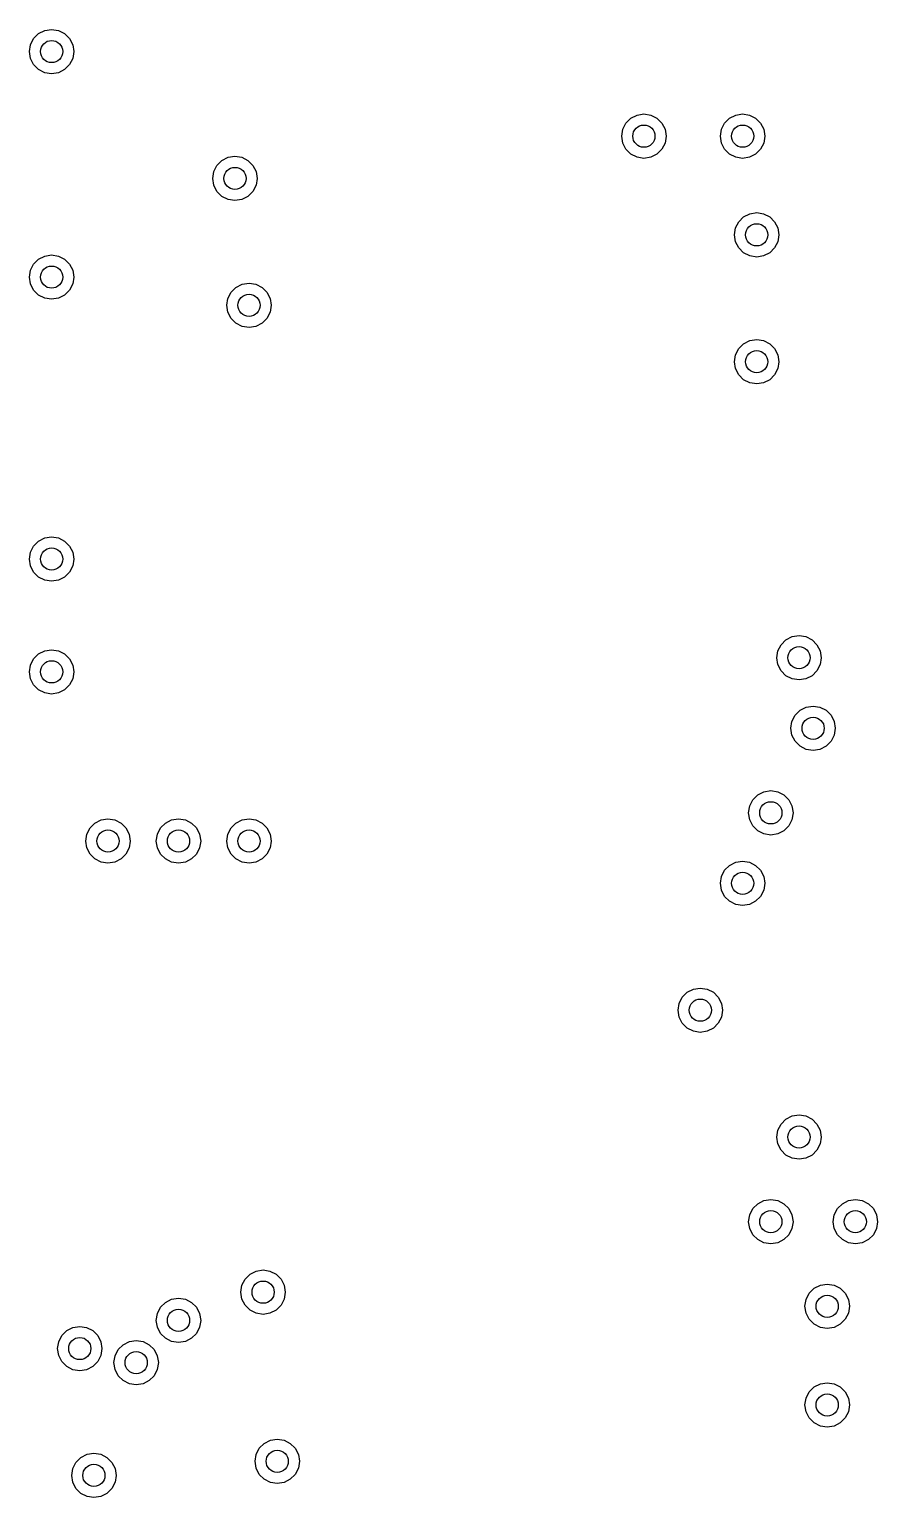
# Model space of a CAD drawing. Extents: x -3.4 to 1.4, y 0.1 to 11.
# Drawn here: x 0.684 to 1.286, y 2.515 to 3.557 of the extents above; entities that cross this region are included whole.
import ezdxf

# ---------------------------------------------------------------- set-up
doc = ezdxf.new("R2010")
doc.units = 0
doc.header["$MEASUREMENT"] = 0
doc.layers.add('BLACK', color=7, linetype='CONTINUOUS')

msp = doc.modelspace()

# ---------------------------------------------------------------- linework, layer by layer
at = {"layer": 'BLACK', "linetype": 'CONTINUOUS'}
for p, q in [((0.68726, 3.55016), (0.690744, 3.55365)), ((0.690744, 3.55365), (0.695134, 3.55588)), ((0.695134, 3.55588), (0.7, 3.55665)), ((0.7, 3.55665), (0.704866, 3.55588)), ((0.704866, 3.55588), (0.709256, 3.55365)), ((0.709256, 3.55365), (0.71274, 3.55016)), ((0.684252, 3.54091), (0.685023, 3.54577)), ((0.685023, 3.54577), (0.68726, 3.55016)), ((0.71274, 3.55016), (0.714977, 3.54577)), ((0.714977, 3.54577), (0.715748, 3.54091)), ((0.685023, 3.53604), (0.684252, 3.54091)), ((0.68726, 3.53165), (0.685023, 3.53604)), ((0.690744, 3.52817), (0.68726, 3.53165)), ((0.71274, 3.53165), (0.709256, 3.52817)), ((0.714977, 3.53604), (0.71274, 3.53165)), ((0.715748, 3.54091), (0.714977, 3.53604)), ((0.695134, 3.52593), (0.690744, 3.52817)), ((0.7, 3.52516), (0.695134, 3.52593)), ((0.704866, 3.52593), (0.7, 3.52516)), ((0.709256, 3.52817), (0.704866, 3.52593)), ((1.10502, 3.48577), (1.10726, 3.49016)), ((1.10726, 3.49016), (1.11074, 3.49365)), ((1.11074, 3.49365), (1.11513, 3.49588)), ((1.11513, 3.49588), (1.12, 3.49665)), ((1.12, 3.49665), (1.12487, 3.49588)), ((1.12487, 3.49588), (1.12926, 3.49365)), ((1.12926, 3.49365), (1.13274, 3.49016)), ((1.13274, 3.49016), (1.13498, 3.48577)), ((1.17502, 3.48577), (1.17726, 3.49016)), ((1.17726, 3.49016), (1.18074, 3.49365)), ((1.18074, 3.49365), (1.18513, 3.49588)), ((1.18513, 3.49588), (1.19, 3.49665)), ((1.19, 3.49665), (1.19487, 3.49588)), ((1.19487, 3.49588), (1.19926, 3.49365)), ((1.19926, 3.49365), (1.20274, 3.49016)), ((1.20274, 3.49016), (1.20498, 3.48577)), ((1.10425, 3.48091), (1.10502, 3.48577)), ((1.10502, 3.47604), (1.10425, 3.48091)), ((1.13498, 3.48577), (1.13575, 3.48091)), ((1.13575, 3.48091), (1.13498, 3.47604)), ((1.17425, 3.48091), (1.17502, 3.48577)), ((1.17502, 3.47604), (1.17425, 3.48091)), ((1.20498, 3.48577), (1.20575, 3.48091)), ((1.20575, 3.48091), (1.20498, 3.47604)), ((1.10726, 3.47165), (1.10502, 3.47604)), ((1.11074, 3.46817), (1.10726, 3.47165)), ((1.11513, 3.46593), (1.11074, 3.46817)), ((1.12926, 3.46817), (1.12487, 3.46593)), ((1.13274, 3.47165), (1.12926, 3.46817)), ((1.13498, 3.47604), (1.13274, 3.47165)), ((1.17726, 3.47165), (1.17502, 3.47604)), ((1.18074, 3.46817), (1.17726, 3.47165)), ((1.18513, 3.46593), (1.18074, 3.46817)), ((1.19926, 3.46817), (1.19487, 3.46593)), ((1.20274, 3.47165), (1.19926, 3.46817)), ((1.20498, 3.47604), (1.20274, 3.47165)), ((0.815023, 3.45577), (0.81726, 3.46016)), ((0.81726, 3.46016), (0.820744, 3.46365)), ((0.820744, 3.46365), (0.825134, 3.46588)), ((0.825134, 3.46588), (0.83, 3.46665)), ((0.83, 3.46665), (0.834866, 3.46588)), ((0.834866, 3.46588), (0.839256, 3.46365)), ((0.839256, 3.46365), (0.84274, 3.46016)), ((0.84274, 3.46016), (0.844977, 3.45577)), ((1.12, 3.46516), (1.11513, 3.46593)), ((1.12487, 3.46593), (1.12, 3.46516)), ((1.19, 3.46516), (1.18513, 3.46593)), ((1.19487, 3.46593), (1.19, 3.46516)), ((0.814252, 3.45091), (0.815023, 3.45577)), ((0.815023, 3.44604), (0.814252, 3.45091)), ((0.844977, 3.45577), (0.845748, 3.45091)), ((0.845748, 3.45091), (0.844977, 3.44604)), ((0.81726, 3.44165), (0.815023, 3.44604)), ((0.820744, 3.43817), (0.81726, 3.44165)), ((0.825134, 3.43593), (0.820744, 3.43817)), ((0.839256, 3.43817), (0.834866, 3.43593)), ((0.84274, 3.44165), (0.839256, 3.43817)), ((0.844977, 3.44604), (0.84274, 3.44165)), ((0.83, 3.43516), (0.825134, 3.43593)), ((0.834866, 3.43593), (0.83, 3.43516)), ((1.19513, 3.42588), (1.2, 3.42665)), ((1.2, 3.42665), (1.20487, 3.42588)), ((1.18502, 3.41577), (1.18726, 3.42016)), ((1.18726, 3.42016), (1.19074, 3.42365)), ((1.19074, 3.42365), (1.19513, 3.42588)), ((1.20487, 3.42588), (1.20926, 3.42365)), ((1.20926, 3.42365), (1.21274, 3.42016)), ((1.21274, 3.42016), (1.21498, 3.41577)), ((1.18425, 3.41091), (1.18502, 3.41577)), ((1.18502, 3.40604), (1.18425, 3.41091)), ((1.18726, 3.40165), (1.18502, 3.40604)), ((1.21498, 3.40604), (1.21274, 3.40165)), ((1.21498, 3.41577), (1.21575, 3.41091)), ((1.21575, 3.41091), (1.21498, 3.40604)), ((0.690744, 3.39365), (0.695134, 3.39588)), ((0.695134, 3.39588), (0.7, 3.39665)), ((0.7, 3.39665), (0.704866, 3.39588)), ((0.704866, 3.39588), (0.709256, 3.39365)), ((1.19074, 3.39817), (1.18726, 3.40165)), ((1.19513, 3.39593), (1.19074, 3.39817)), ((1.2, 3.39516), (1.19513, 3.39593)), ((1.20487, 3.39593), (1.2, 3.39516)), ((1.20926, 3.39817), (1.20487, 3.39593)), ((1.21274, 3.40165), (1.20926, 3.39817)), ((0.684252, 3.38091), (0.685023, 3.38577)), ((0.685023, 3.38577), (0.68726, 3.39016)), ((0.68726, 3.39016), (0.690744, 3.39365)), ((0.709256, 3.39365), (0.71274, 3.39016)), ((0.71274, 3.39016), (0.714977, 3.38577)), ((0.714977, 3.38577), (0.715748, 3.38091)), ((0.685023, 3.37604), (0.684252, 3.38091)), ((0.68726, 3.37165), (0.685023, 3.37604)), ((0.714977, 3.37604), (0.71274, 3.37165)), ((0.715748, 3.38091), (0.714977, 3.37604)), ((0.830744, 3.37365), (0.835134, 3.37588)), ((0.835134, 3.37588), (0.84, 3.37665)), ((0.84, 3.37665), (0.844866, 3.37588)), ((0.844866, 3.37588), (0.849256, 3.37365)), ((0.690744, 3.36817), (0.68726, 3.37165)), ((0.695134, 3.36593), (0.690744, 3.36817)), ((0.7, 3.36516), (0.695134, 3.36593)), ((0.704866, 3.36593), (0.7, 3.36516)), ((0.709256, 3.36817), (0.704866, 3.36593)), ((0.71274, 3.37165), (0.709256, 3.36817)), ((0.824252, 3.36091), (0.825023, 3.36577)), ((0.825023, 3.36577), (0.82726, 3.37016)), ((0.82726, 3.37016), (0.830744, 3.37365)), ((0.849256, 3.37365), (0.85274, 3.37016)), ((0.85274, 3.37016), (0.854977, 3.36577)), ((0.854977, 3.36577), (0.855748, 3.36091)), ((0.825023, 3.35604), (0.824252, 3.36091)), ((0.82726, 3.35165), (0.825023, 3.35604)), ((0.854977, 3.35604), (0.85274, 3.35165)), ((0.855748, 3.36091), (0.854977, 3.35604)), ((0.830744, 3.34817), (0.82726, 3.35165)), ((0.835134, 3.34593), (0.830744, 3.34817)), ((0.84, 3.34516), (0.835134, 3.34593)), ((0.844866, 3.34593), (0.84, 3.34516)), ((0.849256, 3.34817), (0.844866, 3.34593)), ((0.85274, 3.35165), (0.849256, 3.34817)), ((1.18726, 3.33016), (1.19074, 3.33365)), ((1.19074, 3.33365), (1.19513, 3.33588)), ((1.19513, 3.33588), (1.2, 3.33665)), ((1.2, 3.33665), (1.20487, 3.33588)), ((1.20487, 3.33588), (1.20926, 3.33365)), ((1.20926, 3.33365), (1.21274, 3.33016)), ((1.18425, 3.32091), (1.18502, 3.32577)), ((1.18502, 3.32577), (1.18726, 3.33016)), ((1.21274, 3.33016), (1.21498, 3.32577)), ((1.21498, 3.32577), (1.21575, 3.32091)), ((1.18502, 3.31604), (1.18425, 3.32091)), ((1.18726, 3.31165), (1.18502, 3.31604)), ((1.21498, 3.31604), (1.21274, 3.31165)), ((1.21575, 3.32091), (1.21498, 3.31604)), ((1.19074, 3.30817), (1.18726, 3.31165)), ((1.19513, 3.30593), (1.19074, 3.30817)), ((1.2, 3.30516), (1.19513, 3.30593)), ((1.20487, 3.30593), (1.2, 3.30516)), ((1.20926, 3.30817), (1.20487, 3.30593)), ((1.21274, 3.31165), (1.20926, 3.30817)), ((0.685023, 3.18577), (0.68726, 3.19016)), ((0.68726, 3.19016), (0.690744, 3.19365)), ((0.690744, 3.19365), (0.695134, 3.19588)), ((0.695134, 3.19588), (0.7, 3.19665)), ((0.7, 3.19665), (0.704866, 3.19588)), ((0.704866, 3.19588), (0.709256, 3.19365)), ((0.709256, 3.19365), (0.71274, 3.19016)), ((0.71274, 3.19016), (0.714977, 3.18577)), ((0.684252, 3.18091), (0.685023, 3.18577)), ((0.685023, 3.17604), (0.684252, 3.18091)), ((0.714977, 3.18577), (0.715748, 3.18091)), ((0.715748, 3.18091), (0.714977, 3.17604)), ((0.68726, 3.17165), (0.685023, 3.17604)), ((0.690744, 3.16817), (0.68726, 3.17165)), ((0.695134, 3.16593), (0.690744, 3.16817)), ((0.709256, 3.16817), (0.704866, 3.16593)), ((0.71274, 3.17165), (0.709256, 3.16817)), ((0.714977, 3.17604), (0.71274, 3.17165)), ((0.7, 3.16516), (0.695134, 3.16593)), ((0.704866, 3.16593), (0.7, 3.16516)), ((1.22074, 3.12365), (1.22513, 3.12588)), ((1.22513, 3.12588), (1.23, 3.12665)), ((1.23, 3.12665), (1.23487, 3.12588)), ((1.23487, 3.12588), (1.23926, 3.12365)), ((0.690744, 3.11365), (0.695134, 3.11588)), ((0.695134, 3.11588), (0.7, 3.11665)), ((0.7, 3.11665), (0.704866, 3.11588)), ((0.704866, 3.11588), (0.709256, 3.11365)), ((1.21425, 3.11091), (1.21502, 3.11577)), ((1.21502, 3.11577), (1.21726, 3.12016)), ((1.21726, 3.12016), (1.22074, 3.12365)), ((1.23926, 3.12365), (1.24274, 3.12016)), ((1.24274, 3.12016), (1.24498, 3.11577)), ((1.24498, 3.11577), (1.24575, 3.11091)), ((0.684252, 3.10091), (0.685023, 3.10577)), ((0.685023, 3.10577), (0.68726, 3.11016)), ((0.68726, 3.11016), (0.690744, 3.11365)), ((0.709256, 3.11365), (0.71274, 3.11016)), ((0.71274, 3.11016), (0.714977, 3.10577)), ((0.714977, 3.10577), (0.715748, 3.10091)), ((1.21502, 3.10604), (1.21425, 3.11091)), ((1.21726, 3.10165), (1.21502, 3.10604)), ((1.24498, 3.10604), (1.24274, 3.10165)), ((1.24575, 3.11091), (1.24498, 3.10604)), ((0.685023, 3.09604), (0.684252, 3.10091)), ((0.68726, 3.09165), (0.685023, 3.09604)), ((0.714977, 3.09604), (0.71274, 3.09165)), ((0.715748, 3.10091), (0.714977, 3.09604)), ((1.22074, 3.09817), (1.21726, 3.10165)), ((1.22513, 3.09593), (1.22074, 3.09817)), ((1.23, 3.09516), (1.22513, 3.09593)), ((1.23487, 3.09593), (1.23, 3.09516)), ((1.23926, 3.09817), (1.23487, 3.09593)), ((1.24274, 3.10165), (1.23926, 3.09817)), ((0.690744, 3.08817), (0.68726, 3.09165)), ((0.695134, 3.08593), (0.690744, 3.08817)), ((0.7, 3.08516), (0.695134, 3.08593)), ((0.704866, 3.08593), (0.7, 3.08516)), ((0.709256, 3.08817), (0.704866, 3.08593)), ((0.71274, 3.09165), (0.709256, 3.08817)), ((1.22726, 3.07016), (1.23074, 3.07365)), ((1.23074, 3.07365), (1.23513, 3.07588)), ((1.23513, 3.07588), (1.24, 3.07665)), ((1.24, 3.07665), (1.24487, 3.07588)), ((1.24487, 3.07588), (1.24926, 3.07365)), ((1.24926, 3.07365), (1.25274, 3.07016)), ((1.22425, 3.06091), (1.22502, 3.06577)), ((1.22502, 3.06577), (1.22726, 3.07016)), ((1.25274, 3.07016), (1.25498, 3.06577)), ((1.25498, 3.06577), (1.25575, 3.06091)), ((1.22502, 3.05604), (1.22425, 3.06091)), ((1.22726, 3.05165), (1.22502, 3.05604)), ((1.23074, 3.04817), (1.22726, 3.05165)), ((1.25274, 3.05165), (1.24926, 3.04817)), ((1.25498, 3.05604), (1.25274, 3.05165)), ((1.25575, 3.06091), (1.25498, 3.05604)), ((1.23513, 3.04593), (1.23074, 3.04817)), ((1.24, 3.04516), (1.23513, 3.04593)), ((1.24487, 3.04593), (1.24, 3.04516)), ((1.24926, 3.04817), (1.24487, 3.04593)), ((1.19502, 3.00577), (1.19726, 3.01016)), ((1.19726, 3.01016), (1.20074, 3.01365)), ((1.20074, 3.01365), (1.20513, 3.01588)), ((1.20513, 3.01588), (1.21, 3.01665)), ((1.21, 3.01665), (1.21487, 3.01588)), ((1.21487, 3.01588), (1.21926, 3.01365)), ((1.21926, 3.01365), (1.22274, 3.01016)), ((1.22274, 3.01016), (1.22498, 3.00577)), ((1.19425, 3.00091), (1.19502, 3.00577)), ((1.19502, 2.99604), (1.19425, 3.00091)), ((1.22498, 3.00577), (1.22575, 3.00091)), ((1.22575, 3.00091), (1.22498, 2.99604)), ((0.725023, 2.98577), (0.72726, 2.99016)), ((0.72726, 2.99016), (0.730744, 2.99365)), ((0.730744, 2.99365), (0.735134, 2.99588)), ((0.735134, 2.99588), (0.74, 2.99665)), ((0.74, 2.99665), (0.744866, 2.99588)), ((0.744866, 2.99588), (0.749256, 2.99365)), ((0.749256, 2.99365), (0.75274, 2.99016)), ((0.75274, 2.99016), (0.754977, 2.98577)), ((0.775023, 2.98577), (0.77726, 2.99016)), ((0.77726, 2.99016), (0.780744, 2.99365)), ((0.780744, 2.99365), (0.785134, 2.99588)), ((0.785134, 2.99588), (0.79, 2.99665)), ((0.79, 2.99665), (0.794866, 2.99588)), ((0.794866, 2.99588), (0.799256, 2.99365)), ((0.799256, 2.99365), (0.80274, 2.99016)), ((0.80274, 2.99016), (0.804977, 2.98577)), ((0.825023, 2.98577), (0.82726, 2.99016)), ((0.82726, 2.99016), (0.830744, 2.99365)), ((0.830744, 2.99365), (0.835134, 2.99588)), ((0.835134, 2.99588), (0.84, 2.99665)), ((0.84, 2.99665), (0.844866, 2.99588)), ((0.844866, 2.99588), (0.849256, 2.99365)), ((0.849256, 2.99365), (0.85274, 2.99016)), ((0.85274, 2.99016), (0.854977, 2.98577)), ((1.19726, 2.99165), (1.19502, 2.99604)), ((1.20074, 2.98817), (1.19726, 2.99165)), ((1.22274, 2.99165), (1.21926, 2.98817)), ((1.22498, 2.99604), (1.22274, 2.99165)), ((0.724252, 2.98091), (0.725023, 2.98577)), ((0.725023, 2.97604), (0.724252, 2.98091)), ((0.754977, 2.98577), (0.755748, 2.98091)), ((0.755748, 2.98091), (0.754977, 2.97604)), ((0.774252, 2.98091), (0.775023, 2.98577)), ((0.775023, 2.97604), (0.774252, 2.98091)), ((0.804977, 2.98577), (0.805748, 2.98091)), ((0.805748, 2.98091), (0.804977, 2.97604)), ((0.824252, 2.98091), (0.825023, 2.98577)), ((0.825023, 2.97604), (0.824252, 2.98091)), ((0.854977, 2.98577), (0.855748, 2.98091)), ((0.855748, 2.98091), (0.854977, 2.97604)), ((1.20513, 2.98593), (1.20074, 2.98817)), ((1.21, 2.98516), (1.20513, 2.98593)), ((1.21487, 2.98593), (1.21, 2.98516)), ((1.21926, 2.98817), (1.21487, 2.98593)), ((0.72726, 2.97165), (0.725023, 2.97604)), ((0.730744, 2.96817), (0.72726, 2.97165)), ((0.75274, 2.97165), (0.749256, 2.96817)), ((0.754977, 2.97604), (0.75274, 2.97165)), ((0.77726, 2.97165), (0.775023, 2.97604)), ((0.780744, 2.96817), (0.77726, 2.97165)), ((0.80274, 2.97165), (0.799256, 2.96817)), ((0.804977, 2.97604), (0.80274, 2.97165)), ((0.82726, 2.97165), (0.825023, 2.97604)), ((0.830744, 2.96817), (0.82726, 2.97165)), ((0.85274, 2.97165), (0.849256, 2.96817)), ((0.854977, 2.97604), (0.85274, 2.97165)), ((0.735134, 2.96593), (0.730744, 2.96817)), ((0.74, 2.96516), (0.735134, 2.96593)), ((0.744866, 2.96593), (0.74, 2.96516)), ((0.749256, 2.96817), (0.744866, 2.96593)), ((0.785134, 2.96593), (0.780744, 2.96817)), ((0.79, 2.96516), (0.785134, 2.96593)), ((0.794866, 2.96593), (0.79, 2.96516)), ((0.799256, 2.96817), (0.794866, 2.96593)), ((0.835134, 2.96593), (0.830744, 2.96817)), ((0.84, 2.96516), (0.835134, 2.96593)), ((0.844866, 2.96593), (0.84, 2.96516)), ((0.849256, 2.96817), (0.844866, 2.96593)), ((1.17502, 2.95577), (1.17726, 2.96016)), ((1.17726, 2.96016), (1.18074, 2.96365)), ((1.18074, 2.96365), (1.18513, 2.96588)), ((1.18513, 2.96588), (1.19, 2.96665)), ((1.19, 2.96665), (1.19487, 2.96588)), ((1.19487, 2.96588), (1.19926, 2.96365)), ((1.19926, 2.96365), (1.20274, 2.96016)), ((1.20274, 2.96016), (1.20498, 2.95577)), ((1.17425, 2.95091), (1.17502, 2.95577)), ((1.17502, 2.94604), (1.17425, 2.95091)), ((1.20498, 2.95577), (1.20575, 2.95091)), ((1.20575, 2.95091), (1.20498, 2.94604)), ((1.17726, 2.94165), (1.17502, 2.94604)), ((1.18074, 2.93817), (1.17726, 2.94165)), ((1.18513, 2.93593), (1.18074, 2.93817)), ((1.19926, 2.93817), (1.19487, 2.93593)), ((1.20274, 2.94165), (1.19926, 2.93817)), ((1.20498, 2.94604), (1.20274, 2.94165)), ((1.19, 2.93516), (1.18513, 2.93593)), ((1.19487, 2.93593), (1.19, 2.93516)), ((1.15074, 2.87365), (1.15513, 2.87588)), ((1.15513, 2.87588), (1.16, 2.87665)), ((1.16, 2.87665), (1.16487, 2.87588)), ((1.16487, 2.87588), (1.16926, 2.87365)), ((1.14425, 2.86091), (1.14502, 2.86577)), ((1.14502, 2.86577), (1.14726, 2.87016)), ((1.14726, 2.87016), (1.15074, 2.87365)), ((1.16926, 2.87365), (1.17274, 2.87016)), ((1.17274, 2.87016), (1.17498, 2.86577)), ((1.17498, 2.86577), (1.17575, 2.86091)), ((1.14502, 2.85604), (1.14425, 2.86091)), ((1.14726, 2.85165), (1.14502, 2.85604)), ((1.17498, 2.85604), (1.17274, 2.85165)), ((1.17575, 2.86091), (1.17498, 2.85604)), ((1.15074, 2.84817), (1.14726, 2.85165)), ((1.15513, 2.84593), (1.15074, 2.84817)), ((1.16, 2.84516), (1.15513, 2.84593)), ((1.16487, 2.84593), (1.16, 2.84516)), ((1.16926, 2.84817), (1.16487, 2.84593)), ((1.17274, 2.85165), (1.16926, 2.84817)), ((1.21726, 2.78016), (1.22074, 2.78365)), ((1.22074, 2.78365), (1.22513, 2.78588)), ((1.22513, 2.78588), (1.23, 2.78665)), ((1.23, 2.78665), (1.23487, 2.78588)), ((1.23487, 2.78588), (1.23926, 2.78365)), ((1.23926, 2.78365), (1.24274, 2.78016)), ((1.21425, 2.77091), (1.21502, 2.77577)), ((1.21502, 2.76604), (1.21425, 2.77091)), ((1.21502, 2.77577), (1.21726, 2.78016)), ((1.24274, 2.78016), (1.24498, 2.77577)), ((1.24498, 2.77577), (1.24575, 2.77091)), ((1.24575, 2.77091), (1.24498, 2.76604)), ((1.21726, 2.76165), (1.21502, 2.76604)), ((1.22074, 2.75817), (1.21726, 2.76165)), ((1.24274, 2.76165), (1.23926, 2.75817)), ((1.24498, 2.76604), (1.24274, 2.76165)), ((1.22513, 2.75593), (1.22074, 2.75817)), ((1.23, 2.75516), (1.22513, 2.75593)), ((1.23487, 2.75593), (1.23, 2.75516)), ((1.23926, 2.75817), (1.23487, 2.75593)), ((1.19502, 2.71577), (1.19726, 2.72016)), ((1.19726, 2.72016), (1.20074, 2.72365)), ((1.20074, 2.72365), (1.20513, 2.72588)), ((1.20513, 2.72588), (1.21, 2.72665)), ((1.21, 2.72665), (1.21487, 2.72588)), ((1.21487, 2.72588), (1.21926, 2.72365)), ((1.21926, 2.72365), (1.22274, 2.72016)), ((1.22274, 2.72016), (1.22498, 2.71577)), ((1.25502, 2.71577), (1.25726, 2.72016)), ((1.25726, 2.72016), (1.26074, 2.72365)), ((1.26074, 2.72365), (1.26513, 2.72588)), ((1.26513, 2.72588), (1.27, 2.72665)), ((1.27, 2.72665), (1.27487, 2.72588)), ((1.27487, 2.72588), (1.27926, 2.72365)), ((1.27926, 2.72365), (1.28274, 2.72016)), ((1.28274, 2.72016), (1.28498, 2.71577)), ((1.19425, 2.71091), (1.19502, 2.71577)), ((1.19502, 2.70604), (1.19425, 2.71091)), ((1.22498, 2.71577), (1.22575, 2.71091)), ((1.22575, 2.71091), (1.22498, 2.70604)), ((1.25425, 2.71091), (1.25502, 2.71577)), ((1.25502, 2.70604), (1.25425, 2.71091)), ((1.28498, 2.71577), (1.28575, 2.71091)), ((1.28575, 2.71091), (1.28498, 2.70604)), ((1.19726, 2.70165), (1.19502, 2.70604)), ((1.20074, 2.69817), (1.19726, 2.70165)), ((1.20513, 2.69593), (1.20074, 2.69817)), ((1.21926, 2.69817), (1.21487, 2.69593)), ((1.22274, 2.70165), (1.21926, 2.69817)), ((1.22498, 2.70604), (1.22274, 2.70165)), ((1.25726, 2.70165), (1.25502, 2.70604)), ((1.26074, 2.69817), (1.25726, 2.70165)), ((1.26513, 2.69593), (1.26074, 2.69817)), ((1.27926, 2.69817), (1.27487, 2.69593)), ((1.28274, 2.70165), (1.27926, 2.69817)), ((1.28498, 2.70604), (1.28274, 2.70165)), ((1.21, 2.69516), (1.20513, 2.69593)), ((1.21487, 2.69593), (1.21, 2.69516)), ((1.27, 2.69516), (1.26513, 2.69593)), ((1.27487, 2.69593), (1.27, 2.69516)), ((0.845134, 2.67588), (0.85, 2.67665)), ((0.85, 2.67665), (0.854866, 2.67588)), ((0.835023, 2.66577), (0.83726, 2.67016)), ((0.83726, 2.67016), (0.840744, 2.67365)), ((0.840744, 2.67365), (0.845134, 2.67588)), ((0.854866, 2.67588), (0.859256, 2.67365)), ((0.859256, 2.67365), (0.86274, 2.67016)), ((0.86274, 2.67016), (0.864977, 2.66577)), ((1.24513, 2.66588), (1.25, 2.66665)), ((1.25, 2.66665), (1.25487, 2.66588)), ((0.780744, 2.65365), (0.785134, 2.65588)), ((0.785134, 2.65588), (0.79, 2.65665)), ((0.79, 2.65665), (0.794866, 2.65588)), ((0.794866, 2.65588), (0.799256, 2.65365)), ((0.834252, 2.66091), (0.835023, 2.66577)), ((0.835023, 2.65604), (0.834252, 2.66091)), ((0.83726, 2.65165), (0.835023, 2.65604)), ((0.864977, 2.65604), (0.86274, 2.65165)), ((0.864977, 2.66577), (0.865748, 2.66091)), ((0.865748, 2.66091), (0.864977, 2.65604)), ((1.23502, 2.65577), (1.23726, 2.66016)), ((1.23726, 2.66016), (1.24074, 2.66365)), ((1.24074, 2.66365), (1.24513, 2.66588)), ((1.25487, 2.66588), (1.25926, 2.66365)), ((1.25926, 2.66365), (1.26274, 2.66016)), ((1.26274, 2.66016), (1.26498, 2.65577)), ((0.774252, 2.64091), (0.775023, 2.64577)), ((0.775023, 2.64577), (0.77726, 2.65016)), ((0.77726, 2.65016), (0.780744, 2.65365)), ((0.799256, 2.65365), (0.80274, 2.65016)), ((0.80274, 2.65016), (0.804977, 2.64577)), ((0.804977, 2.64577), (0.805748, 2.64091)), ((0.840744, 2.64817), (0.83726, 2.65165)), ((0.845134, 2.64593), (0.840744, 2.64817)), ((0.85, 2.64516), (0.845134, 2.64593)), ((0.854866, 2.64593), (0.85, 2.64516)), ((0.859256, 2.64817), (0.854866, 2.64593)), ((0.86274, 2.65165), (0.859256, 2.64817)), ((1.23425, 2.65091), (1.23502, 2.65577)), ((1.23502, 2.64604), (1.23425, 2.65091)), ((1.23726, 2.64165), (1.23502, 2.64604)), ((1.26498, 2.64604), (1.26274, 2.64165)), ((1.26498, 2.65577), (1.26575, 2.65091)), ((1.26575, 2.65091), (1.26498, 2.64604)), ((0.710744, 2.63365), (0.715134, 2.63588)), ((0.715134, 2.63588), (0.72, 2.63665)), ((0.72, 2.63665), (0.724866, 2.63588)), ((0.724866, 2.63588), (0.729256, 2.63365)), ((0.775023, 2.63604), (0.774252, 2.64091)), ((0.77726, 2.63165), (0.775023, 2.63604)), ((0.804977, 2.63604), (0.80274, 2.63165)), ((0.805748, 2.64091), (0.804977, 2.63604)), ((1.24074, 2.63817), (1.23726, 2.64165)), ((1.24513, 2.63593), (1.24074, 2.63817)), ((1.25, 2.63516), (1.24513, 2.63593)), ((1.25487, 2.63593), (1.25, 2.63516)), ((1.25926, 2.63817), (1.25487, 2.63593)), ((1.26274, 2.64165), (1.25926, 2.63817)), ((0.704252, 2.62091), (0.705023, 2.62577)), ((0.705023, 2.62577), (0.70726, 2.63016)), ((0.70726, 2.63016), (0.710744, 2.63365)), ((0.729256, 2.63365), (0.73274, 2.63016)), ((0.73274, 2.63016), (0.734977, 2.62577)), ((0.734977, 2.62577), (0.735748, 2.62091)), ((0.750744, 2.62365), (0.755134, 2.62588)), ((0.755134, 2.62588), (0.76, 2.62665)), ((0.76, 2.62665), (0.764866, 2.62588)), ((0.764866, 2.62588), (0.769256, 2.62365)), ((0.780744, 2.62817), (0.77726, 2.63165)), ((0.785134, 2.62593), (0.780744, 2.62817)), ((0.79, 2.62516), (0.785134, 2.62593)), ((0.794866, 2.62593), (0.79, 2.62516)), ((0.799256, 2.62817), (0.794866, 2.62593)), ((0.80274, 2.63165), (0.799256, 2.62817)), ((0.705023, 2.61604), (0.704252, 2.62091)), ((0.70726, 2.61165), (0.705023, 2.61604)), ((0.734977, 2.61604), (0.73274, 2.61165)), ((0.735748, 2.62091), (0.734977, 2.61604)), ((0.744252, 2.61091), (0.745023, 2.61577)), ((0.745023, 2.61577), (0.74726, 2.62016)), ((0.74726, 2.62016), (0.750744, 2.62365)), ((0.769256, 2.62365), (0.77274, 2.62016)), ((0.77274, 2.62016), (0.774977, 2.61577)), ((0.774977, 2.61577), (0.775748, 2.61091)), ((0.710744, 2.60817), (0.70726, 2.61165)), ((0.715134, 2.60593), (0.710744, 2.60817)), ((0.72, 2.60516), (0.715134, 2.60593)), ((0.724866, 2.60593), (0.72, 2.60516)), ((0.729256, 2.60817), (0.724866, 2.60593)), ((0.73274, 2.61165), (0.729256, 2.60817)), ((0.745023, 2.60604), (0.744252, 2.61091)), ((0.74726, 2.60165), (0.745023, 2.60604)), ((0.774977, 2.60604), (0.77274, 2.60165)), ((0.775748, 2.61091), (0.774977, 2.60604)), ((0.750744, 2.59817), (0.74726, 2.60165)), ((0.755134, 2.59593), (0.750744, 2.59817)), ((0.76, 2.59516), (0.755134, 2.59593)), ((0.764866, 2.59593), (0.76, 2.59516)), ((0.769256, 2.59817), (0.764866, 2.59593)), ((0.77274, 2.60165), (0.769256, 2.59817)), ((1.23726, 2.59016), (1.24074, 2.59365)), ((1.24074, 2.59365), (1.24513, 2.59588)), ((1.24513, 2.59588), (1.25, 2.59665)), ((1.25, 2.59665), (1.25487, 2.59588)), ((1.25487, 2.59588), (1.25926, 2.59365)), ((1.25926, 2.59365), (1.26274, 2.59016)), ((1.23425, 2.58091), (1.23502, 2.58577)), ((1.23502, 2.58577), (1.23726, 2.59016)), ((1.26274, 2.59016), (1.26498, 2.58577)), ((1.26498, 2.58577), (1.26575, 2.58091)), ((1.23502, 2.57604), (1.23425, 2.58091)), ((1.23726, 2.57165), (1.23502, 2.57604)), ((1.26498, 2.57604), (1.26274, 2.57165)), ((1.26575, 2.58091), (1.26498, 2.57604)), ((1.24074, 2.56817), (1.23726, 2.57165)), ((1.24513, 2.56593), (1.24074, 2.56817)), ((1.25, 2.56516), (1.24513, 2.56593)), ((1.25487, 2.56593), (1.25, 2.56516)), ((1.25926, 2.56817), (1.25487, 2.56593)), ((1.26274, 2.57165), (1.25926, 2.56817)), ((0.84726, 2.55016), (0.850744, 2.55365)), ((0.850744, 2.55365), (0.855134, 2.55588)), ((0.855134, 2.55588), (0.86, 2.55665)), ((0.86, 2.55665), (0.864866, 2.55588)), ((0.864866, 2.55588), (0.869256, 2.55365)), ((0.869256, 2.55365), (0.87274, 2.55016)), ((0.71726, 2.54016), (0.720744, 2.54365)), ((0.720744, 2.54365), (0.725134, 2.54588)), ((0.725134, 2.54588), (0.73, 2.54665)), ((0.73, 2.54665), (0.734866, 2.54588)), ((0.734866, 2.54588), (0.739257, 2.54365)), ((0.739257, 2.54365), (0.742741, 2.54016)), ((0.844252, 2.54091), (0.845023, 2.54577)), ((0.845023, 2.54577), (0.84726, 2.55016)), ((0.87274, 2.55016), (0.874977, 2.54577)), ((0.874977, 2.54577), (0.875748, 2.54091)), ((0.714252, 2.53091), (0.715023, 2.53577)), ((0.715023, 2.52604), (0.714252, 2.53091)), ((0.715023, 2.53577), (0.71726, 2.54016)), ((0.742741, 2.54016), (0.744977, 2.53577)), ((0.744977, 2.53577), (0.745748, 2.53091)), ((0.745748, 2.53091), (0.744977, 2.52604)), ((0.845023, 2.53604), (0.844252, 2.54091)), ((0.84726, 2.53165), (0.845023, 2.53604)), ((0.850744, 2.52817), (0.84726, 2.53165)), ((0.87274, 2.53165), (0.869256, 2.52817)), ((0.874977, 2.53604), (0.87274, 2.53165)), ((0.875748, 2.54091), (0.874977, 2.53604)), ((0.71726, 2.52165), (0.715023, 2.52604)), ((0.720744, 2.51817), (0.71726, 2.52165)), ((0.742741, 2.52165), (0.739257, 2.51817)), ((0.744977, 2.52604), (0.742741, 2.52165)), ((0.855134, 2.52593), (0.850744, 2.52817)), ((0.86, 2.52516), (0.855134, 2.52593)), ((0.864866, 2.52593), (0.86, 2.52516)), ((0.869256, 2.52817), (0.864866, 2.52593)), ((0.725134, 2.51593), (0.720744, 2.51817)), ((0.73, 2.51516), (0.725134, 2.51593)), ((0.734866, 2.51593), (0.73, 2.51516)), ((0.739257, 2.51817), (0.734866, 2.51593))]:
    msp.add_line(p, q, dxfattribs=at)
at = {"layer": 'BLACK'}
for centre in [(0.7, 3.54091), (1.12, 3.48091), (1.19, 3.48091), (0.83, 3.45091), (1.2, 3.41091), (0.7, 3.38091), (0.84, 3.36091), (1.2, 3.32091), (0.7, 3.18091), (1.23, 3.11091), (0.7, 3.10091), (1.24, 3.06091), (1.21, 3.00091), (0.74, 2.98091), (0.79, 2.98091), (0.84, 2.98091), (1.19, 2.95091), (1.16, 2.86091), (1.23, 2.77091), (1.21, 2.71091), (1.27, 2.71091), (0.85, 2.66091), (1.25, 2.65091), (0.79, 2.64091), (0.72, 2.62091), (0.76, 2.61091), (1.25, 2.58091), (0.86, 2.54091), (0.73, 2.53091)]:
    msp.add_circle(centre, 0.007874, dxfattribs=at)

doc.saveas('drawing.dxf')
